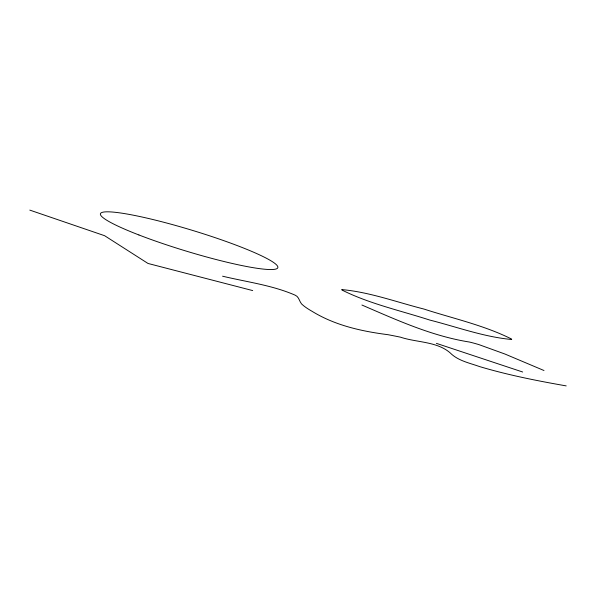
<?xml version="1.0" encoding="UTF-8"?>
<svg xmlns="http://www.w3.org/2000/svg" width="596" height="596" viewBox="0 0 596 596"><rect width="100%" height="100%" fill="white"/><g stroke="black" fill="none" stroke-linecap="round" stroke-linejoin="round"><path stroke-width="0.89" d="M566.2 385.895C537.063 380.792 507.971 375.048 479.601 366.592C470.162 363.21 459.583 361.116 451.798 354.411C438.753 341.24 417.155 342.774 400.482 337.172A197.984 23.102 16.9 0 0 387.981 334.691C361.541 331.287 335.123 325.461 312.088 311.328A138.339 16.137 16.9 0 1 303.245 305.42C299.155 302.924 299.743 296.912 295.005 295.102C272.044 285.149 246.766 282.005 222.584 276.194M252.682 290.58L147.994 263.454L104.605 235.703L29.8 210.105M436.384 343.348L522.67 372.008M543.999 370.518L504.879 354.009L479.184 344.704A19.713 2.302 16.9 0 0 469.402 342.03C431.713 336.047 396.69 320 361.914 305.025M341.97 289.596L341.888 289.991C369.483 303.818 400.356 310.553 429.686 320.037C456.782 326.906 483.736 336.926 511.606 339.489L511.688 339.094C484.101 325.267 453.221 318.532 423.898 309.041C396.794 302.179 369.84 292.159 341.97 289.596M138.928 234.973A92.7 10.817 16.9 0 0 277.617 268.044A92.7 10.817 16.9 0 0 150.848 219.03A92.7 10.817 16.9 0 0 138.928 234.973"/></g></svg>
